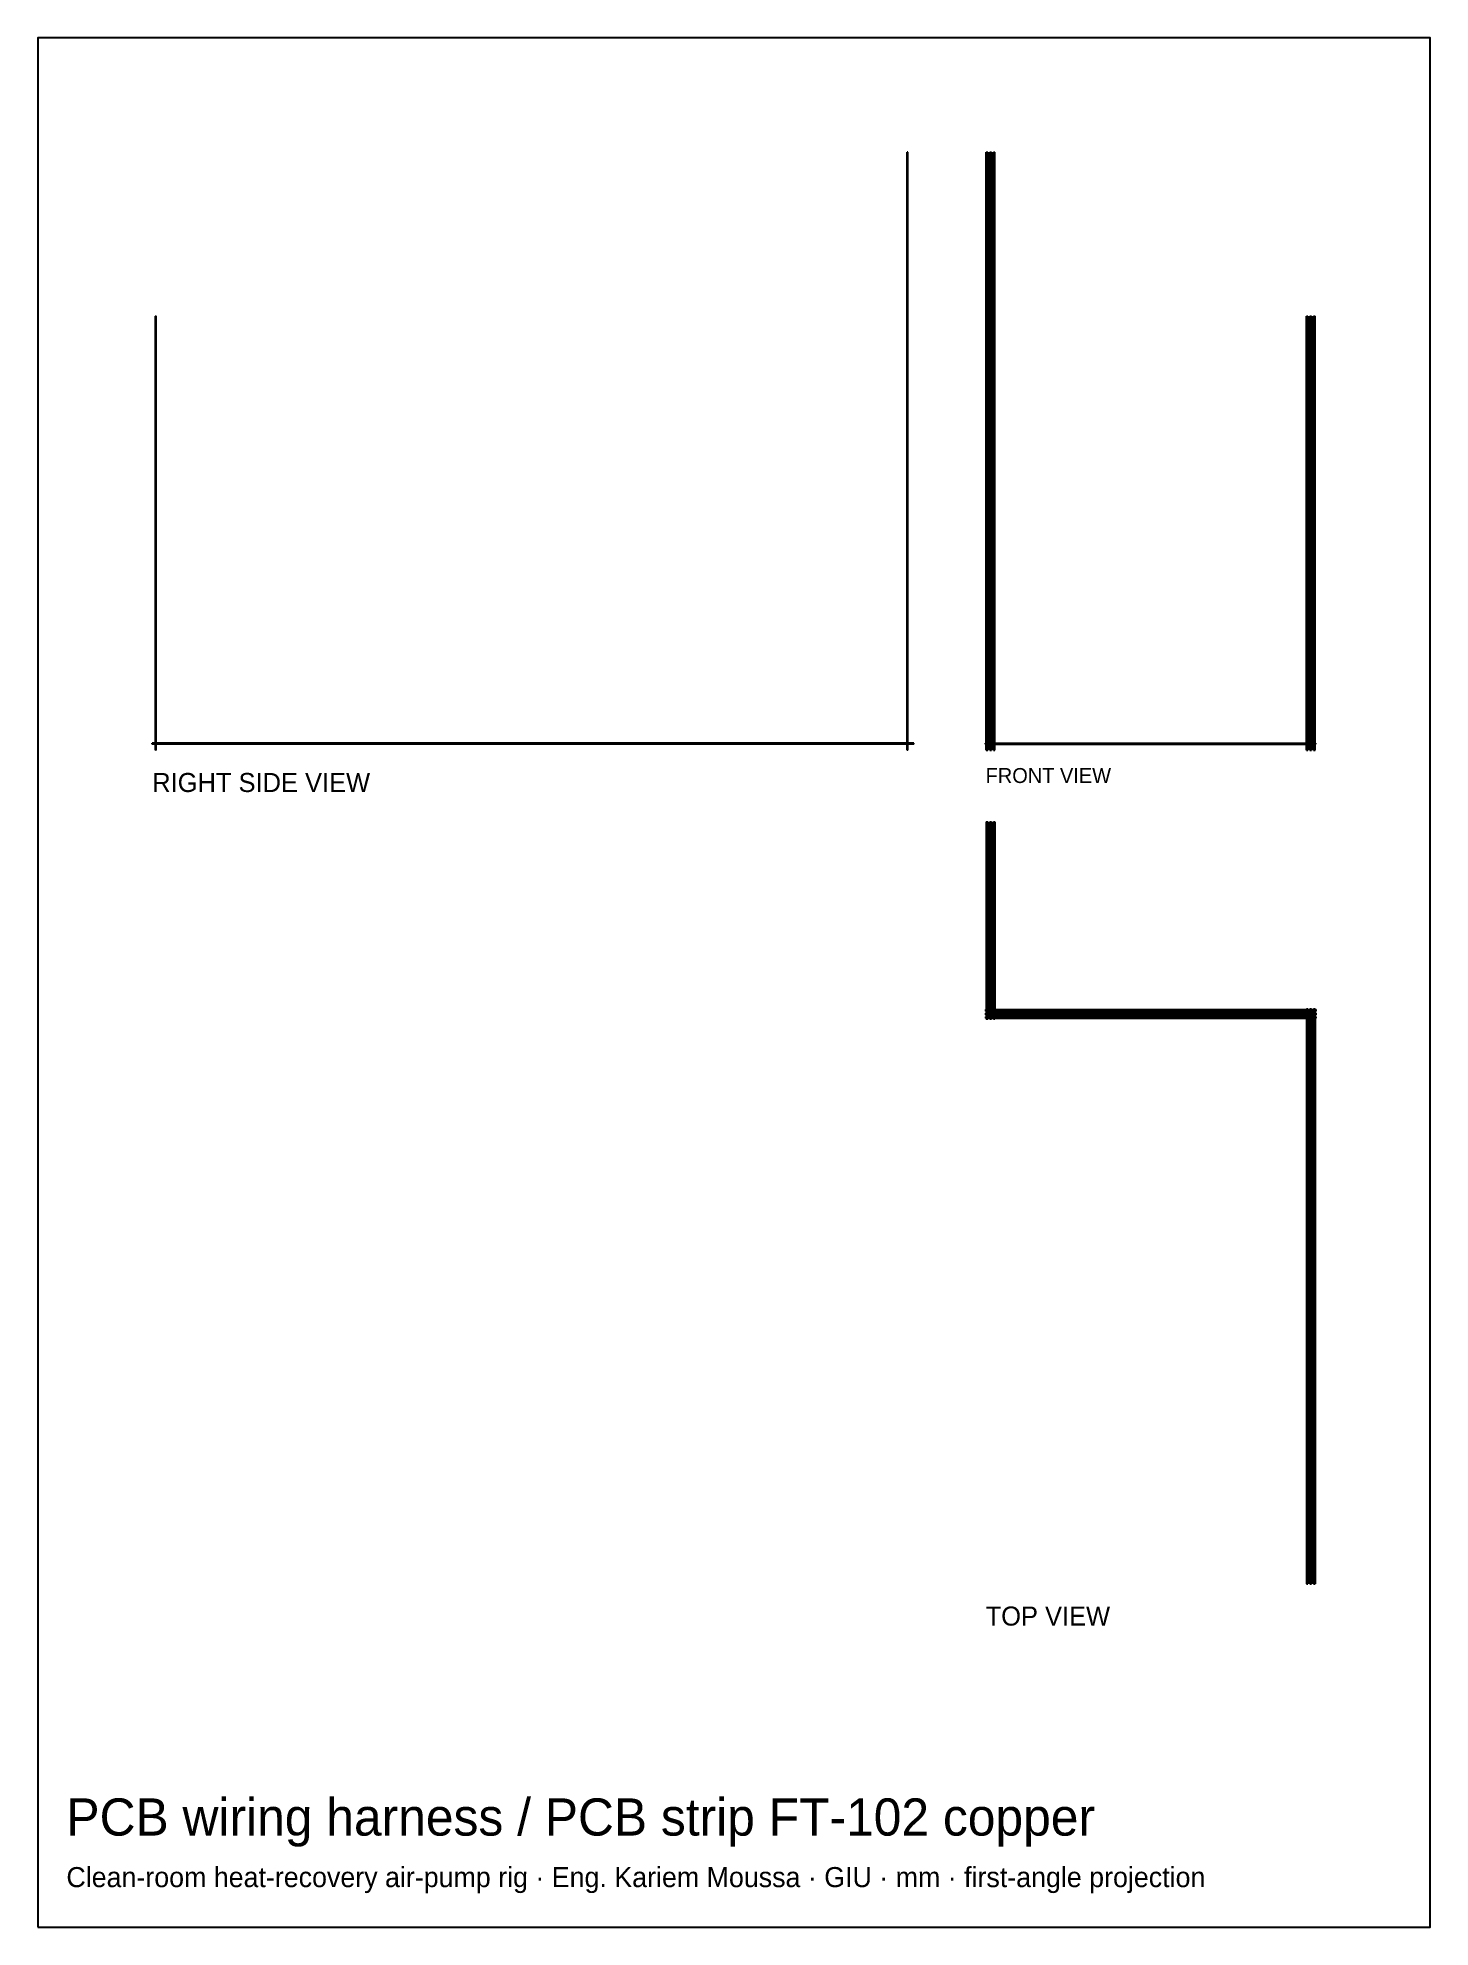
# Model space of a CAD drawing. Header units: millimetres. Extents: x -620 to 9, y -525 to 328.
import ezdxf

# ---------------------------------------------------------------- set-up
doc = ezdxf.new("R2010")
doc.units = ezdxf.units.MM
for name, color, linetype in [('BORDER', 7, 'Continuous'), ('HIDDEN', 8, 'Continuous'), ('TEXT', 5, 'Continuous'), ('VISIBLE', 7, 'Continuous')]:
    doc.layers.add(name, color=color, linetype=linetype)

msp = doc.modelspace()

# ---------------------------------------------------------------- linework, layer by layer
at = {"layer": 'BORDER'}
msp.add_lwpolyline([(-619.9494, -525.2027), (8.9566, -525.2027), (8.9566, 327.9566), (-619.9494, 327.9566)], close=True, dxfattribs=at)
at = {"layer": 'HIDDEN'}
for points in [[(-226.9928, 276.25), (-227.3428, 276.25)], [(-227.3428, 6.31), (-227.3428, 276.25)], [(-226.9928, 276.25), (-227.3428, 276.25)], [(-227.3428, 6.31), (-227.3428, 276.25)], [(-226.9928, 276.25), (-227.3428, 276.25)], [(-227.3428, 6.31), (-227.3428, 276.25)], [(-226.9928, 276.25), (-227.3428, 276.25)], [(-227.3428, 6.31), (-227.3428, 276.25)], [(-226.9928, 276.25), (-227.3428, 276.25)], [(-227.3428, 6.31), (-227.3428, 276.25)], [(-226.9928, 6.31), (-226.9928, 276.25)], [(-226.9928, 6.31), (-226.9928, 276.25)], [(-226.9928, 6.31), (-226.9928, 276.25)], [(-226.9928, 6.31), (-226.9928, 276.25)], [(-226.9928, 6.31), (-226.9928, 276.25)], [(-191.55, 276.25), (-190.85, 276.25)], [(-191.55, 6.31), (-191.55, 276.25)], [(-190.85, 6.31), (-190.85, 276.25)], [(-189.95, 276.25), (-189.25, 276.25)], [(-189.95, 6.31), (-189.95, 276.25)], [(-189.25, 6.31), (-189.25, 276.25)], [(-188.35, 276.25), (-187.65, 276.25)], [(-188.35, 6.31), (-188.35, 276.25)], [(-187.65, 6.31), (-187.65, 276.25)], [(-566.4928, 202.25), (-566.8428, 202.25)], [(-566.8428, 6.31), (-566.8428, 202.25)], [(-566.4928, 202.25), (-566.8428, 202.25)], [(-566.8428, 6.31), (-566.8428, 202.25)], [(-566.4928, 202.25), (-566.8428, 202.25)], [(-566.8428, 6.31), (-566.8428, 202.25)], [(-566.4928, 202.25), (-566.8428, 202.25)], [(-566.8428, 6.31), (-566.8428, 202.25)], [(-566.4928, 202.25), (-566.8428, 202.25)], [(-566.8428, 6.31), (-566.8428, 202.25)], [(-566.4928, 6.31), (-566.4928, 202.25)], [(-566.4928, 6.31), (-566.4928, 202.25)], [(-566.4928, 6.31), (-566.4928, 202.25)], [(-566.4928, 6.31), (-566.4928, 202.25)], [(-566.4928, 6.31), (-566.4928, 202.25)], [(-46.95, 202.25), (-46.25, 202.25)], [(-46.95, 6.31), (-46.95, 202.25)], [(-46.25, 6.31), (-46.25, 202.25)], [(-45.35, 202.25), (-44.65, 202.25)], [(-45.35, 6.31), (-45.35, 202.25)], [(-44.65, 6.31), (-44.65, 202.25)], [(-43.75, 202.25), (-43.05, 202.25)], [(-43.75, 6.31), (-43.75, 202.25)], [(-43.05, 6.31), (-43.05, 202.25)], [(-308.7428, 9.41), (-568.2428, 9.41)], [(-568.2428, 9.06), (-568.2428, 9.41)], [(-308.7428, 9.41), (-568.2428, 9.41)], [(-568.2428, 9.06), (-568.2428, 9.41)], [(-308.7428, 9.41), (-568.2428, 9.41)], [(-568.2428, 9.06), (-568.2428, 9.41)], [(-308.7428, 9.41), (-568.2428, 9.41)], [(-568.2428, 9.06), (-568.2428, 9.41)], [(-308.7428, 9.41), (-568.2428, 9.41)], [(-568.2428, 9.06), (-568.2428, 9.41)], [(-308.7428, 9.06), (-568.2428, 9.06)], [(-308.7428, 9.06), (-568.2428, 9.06)], [(-308.7428, 9.06), (-568.2428, 9.06)], [(-308.7428, 9.06), (-568.2428, 9.06)], [(-308.7428, 9.06), (-568.2428, 9.06)], [(-224.2428, 9.41), (-313.2428, 9.41)], [(-313.2428, 9.06), (-313.2428, 9.41)], [(-224.2428, 9.41), (-313.2428, 9.41)], [(-313.2428, 9.06), (-313.2428, 9.41)], [(-224.2428, 9.41), (-313.2428, 9.41)], [(-313.2428, 9.06), (-313.2428, 9.41)], [(-224.2428, 9.41), (-313.2428, 9.41)], [(-313.2428, 9.06), (-313.2428, 9.41)], [(-308.7428, 9.41), (-313.2428, 9.41)], [(-313.2428, 9.06), (-313.2428, 9.41)], [(-224.2428, 9.41), (-313.2428, 9.41)], [(-313.2428, 9.06), (-313.2428, 9.41)], [(-224.2428, 9.06), (-313.2428, 9.06)], [(-224.2428, 9.06), (-313.2428, 9.06)], [(-224.2428, 9.06), (-313.2428, 9.06)], [(-224.2428, 9.06), (-313.2428, 9.06)], [(-308.7428, 9.06), (-313.2428, 9.06)], [(-224.2428, 9.06), (-313.2428, 9.06)], [(-312.2428, 9.41), (-312.9428, 9.41)], [(-312.9428, 9.06), (-312.9428, 9.41)], [(-312.2428, 9.06), (-312.9428, 9.06)], [(-312.2428, 9.06), (-312.2428, 9.41)], [(-310.6428, 9.41), (-311.3428, 9.41)], [(-311.3428, 9.06), (-311.3428, 9.41)], [(-310.6428, 9.06), (-311.3428, 9.06)], [(-310.6428, 9.06), (-310.6428, 9.41)], [(-309.0428, 9.41), (-309.7428, 9.41)], [(-309.7428, 9.06), (-309.7428, 9.41)], [(-309.0428, 9.06), (-309.7428, 9.06)], [(-309.0428, 9.06), (-309.0428, 9.41)], [(-308.7428, 9.06), (-308.7428, 9.41)], [(-308.7428, 9.06), (-308.7428, 9.41)], [(-308.7428, 9.06), (-308.7428, 9.41)], [(-308.7428, 9.06), (-308.7428, 9.41)], [(-308.7428, 9.06), (-308.7428, 9.41)], [(-224.2428, 9.06), (-224.2428, 9.41)], [(-224.2428, 9.06), (-224.2428, 9.41)], [(-224.2428, 9.06), (-224.2428, 9.41)], [(-224.2428, 9.06), (-224.2428, 9.41)], [(-224.2428, 9.06), (-224.2428, 9.41)], [(-191.85, 9.41), (-42.75, 9.41)], [(-191.85, 9.41), (-42.75, 9.41)], [(-191.85, 9.06), (-191.85, 9.41)], [(-191.85, 9.06), (-191.85, 9.41)], [(-191.85, 9.41), (-42.75, 9.41)], [(-191.85, 9.41), (-42.75, 9.41)], [(-191.85, 9.06), (-191.85, 9.41)], [(-191.85, 9.06), (-191.85, 9.41)], [(-191.85, 9.41), (-42.75, 9.41)], [(-191.85, 9.06), (-191.85, 9.41)], [(-191.85, 9.06), (-42.75, 9.06)], [(-191.85, 9.06), (-42.75, 9.06)], [(-191.85, 9.06), (-42.75, 9.06)], [(-191.85, 9.06), (-42.75, 9.06)], [(-191.85, 9.06), (-42.75, 9.06)], [(-191.55, 9.06), (-191.55, 9.41)], [(-191.55, 9.41), (-190.85, 9.41)], [(-191.55, 9.06), (-191.55, 9.41)], [(-191.55, 9.06), (-190.85, 9.06)], [(-190.85, 9.06), (-190.85, 9.41)], [(-190.85, 9.06), (-190.85, 9.41)], [(-189.95, 9.06), (-189.95, 9.41)], [(-189.95, 9.41), (-189.25, 9.41)], [(-189.95, 9.06), (-189.95, 9.41)], [(-189.95, 9.06), (-189.25, 9.06)], [(-189.25, 9.06), (-189.25, 9.41)], [(-189.25, 9.06), (-189.25, 9.41)], [(-188.35, 9.06), (-188.35, 9.41)], [(-188.35, 9.41), (-187.65, 9.41)], [(-188.35, 9.06), (-188.35, 9.41)], [(-188.35, 9.06), (-187.65, 9.06)], [(-187.65, 9.06), (-187.65, 9.41)], [(-187.65, 9.06), (-187.65, 9.41)], [(-46.95, 9.41), (-46.25, 9.41)], [(-46.95, 9.41), (-46.25, 9.41)], [(-46.95, 9.06), (-46.95, 9.41)], [(-46.95, 9.06), (-46.25, 9.06)], [(-46.95, 9.06), (-46.25, 9.06)], [(-46.25, 9.06), (-46.25, 9.41)], [(-45.35, 9.41), (-44.65, 9.41)], [(-45.35, 9.41), (-44.65, 9.41)], [(-45.35, 9.06), (-45.35, 9.41)], [(-45.35, 9.06), (-44.65, 9.06)], [(-45.35, 9.06), (-44.65, 9.06)], [(-44.65, 9.06), (-44.65, 9.41)], [(-43.75, 9.41), (-43.05, 9.41)], [(-43.75, 9.41), (-43.05, 9.41)], [(-43.75, 9.06), (-43.75, 9.41)], [(-43.75, 9.06), (-43.05, 9.06)], [(-43.75, 9.06), (-43.05, 9.06)], [(-43.05, 9.06), (-43.05, 9.41)], [(-42.75, 9.06), (-42.75, 9.41)], [(-42.75, 9.06), (-42.75, 9.41)], [(-42.75, 9.06), (-42.75, 9.41)], [(-42.75, 9.06), (-42.75, 9.41)], [(-42.75, 9.06), (-42.75, 9.41)], [(-566.4928, 6.31), (-566.8428, 6.31)], [(-566.4928, 6.31), (-566.8428, 6.31)], [(-566.4928, 6.31), (-566.8428, 6.31)], [(-566.4928, 6.31), (-566.8428, 6.31)], [(-566.4928, 6.31), (-566.8428, 6.31)], [(-226.9928, 6.31), (-227.3428, 6.31)], [(-226.9928, 6.31), (-227.3428, 6.31)], [(-226.9928, 6.31), (-227.3428, 6.31)], [(-226.9928, 6.31), (-227.3428, 6.31)], [(-226.9928, 6.31), (-227.3428, 6.31)], [(-191.55, 6.31), (-190.85, 6.31)], [(-189.95, 6.31), (-189.25, 6.31)], [(-188.35, 6.31), (-187.65, 6.31)], [(-46.95, 6.31), (-46.25, 6.31)], [(-45.35, 6.31), (-44.65, 6.31)], [(-43.75, 6.31), (-43.05, 6.31)], [(-191.55, -26.0828), (-190.85, -26.0828)], [(-191.55, -26.0828), (-191.55, -115.0828)], [(-191.55, -28.8328), (-190.85, -28.8328)], [(-191.55, -28.8328), (-191.55, -29.1828)], [(-191.55, -29.1828), (-190.85, -29.1828)], [(-190.85, -26.0828), (-190.85, -115.0828)], [(-190.85, -28.8328), (-190.85, -29.1828)], [(-189.95, -26.0828), (-189.25, -26.0828)], [(-189.95, -26.0828), (-189.95, -115.0828)], [(-189.95, -28.8328), (-189.25, -28.8328)], [(-189.95, -28.8328), (-189.95, -29.1828)], [(-189.95, -29.1828), (-189.25, -29.1828)], [(-189.25, -26.0828), (-189.25, -115.0828)], [(-189.25, -28.8328), (-189.25, -29.1828)], [(-188.35, -26.0828), (-187.65, -26.0828)], [(-188.35, -26.0828), (-188.35, -115.0828)], [(-188.35, -28.8328), (-187.65, -28.8328)], [(-188.35, -28.8328), (-188.35, -29.1828)], [(-188.35, -29.1828), (-187.65, -29.1828)], [(-187.65, -26.0828), (-187.65, -115.0828)], [(-187.65, -28.8328), (-187.65, -29.1828)], [(-191.85, -110.8828), (-42.75, -110.8828)], [(-191.85, -110.8828), (-191.85, -111.5828)], [(-46.95, -110.5828), (-46.25, -110.5828)], [(-46.95, -110.5828), (-46.95, -370.0828)], [(-46.25, -110.5828), (-46.25, -370.0828)], [(-45.35, -110.5828), (-44.65, -110.5828)], [(-45.35, -110.5828), (-45.35, -370.0828)], [(-44.65, -110.5828), (-44.65, -370.0828)], [(-43.75, -110.5828), (-43.05, -110.5828)], [(-43.75, -110.5828), (-43.75, -370.0828)], [(-43.05, -110.5828), (-43.05, -370.0828)], [(-42.75, -110.8828), (-42.75, -111.5828)], [(-191.85, -111.5828), (-42.75, -111.5828)], [(-191.85, -112.4828), (-42.75, -112.4828)], [(-191.85, -112.4828), (-191.85, -113.1828)], [(-191.85, -113.1828), (-42.75, -113.1828)], [(-191.85, -114.0828), (-42.75, -114.0828)], [(-191.85, -114.0828), (-191.85, -114.7828)], [(-191.85, -114.7828), (-42.75, -114.7828)], [(-191.55, -115.0828), (-190.85, -115.0828)], [(-189.95, -115.0828), (-189.25, -115.0828)], [(-188.35, -115.0828), (-187.65, -115.0828)], [(-42.75, -112.4828), (-42.75, -113.1828)], [(-42.75, -114.0828), (-42.75, -114.7828)], [(-46.95, -368.3328), (-46.25, -368.3328)], [(-46.95, -368.3328), (-46.95, -368.6828)], [(-46.95, -368.6828), (-46.25, -368.6828)], [(-46.95, -370.0828), (-46.25, -370.0828)], [(-46.25, -368.3328), (-46.25, -368.6828)], [(-45.35, -368.3328), (-44.65, -368.3328)], [(-45.35, -368.3328), (-45.35, -368.6828)], [(-45.35, -368.6828), (-44.65, -368.6828)], [(-45.35, -370.0828), (-44.65, -370.0828)], [(-44.65, -368.3328), (-44.65, -368.6828)], [(-43.75, -368.3328), (-43.05, -368.3328)], [(-43.75, -368.3328), (-43.75, -368.6828)], [(-43.75, -368.6828), (-43.05, -368.6828)], [(-43.75, -370.0828), (-43.05, -370.0828)], [(-43.05, -368.3328), (-43.05, -368.6828)]]:
    msp.add_lwpolyline(points, dxfattribs=at)
at = {"layer": 'VISIBLE'}
for points in [[(-226.9928, 276.25), (-227.3428, 276.25)], [(-227.3428, 6.31), (-227.3428, 276.25)], [(-226.9928, 6.31), (-226.9928, 276.25)], [(-191.55, 276.25), (-190.85, 276.25)], [(-191.55, 9.41), (-191.55, 276.25)], [(-190.85, 9.41), (-190.85, 276.25)], [(-189.95, 276.25), (-189.25, 276.25)], [(-189.95, 9.41), (-189.95, 276.25)], [(-189.25, 9.41), (-189.25, 276.25)], [(-188.35, 276.25), (-187.65, 276.25)], [(-188.35, 9.41), (-188.35, 276.25)], [(-187.65, 9.41), (-187.65, 276.25)], [(-566.4928, 202.25), (-566.8428, 202.25)], [(-566.8428, 6.31), (-566.8428, 202.25)], [(-566.4928, 6.31), (-566.4928, 202.25)], [(-46.95, 202.25), (-46.25, 202.25)], [(-46.95, 6.31), (-46.95, 202.25)], [(-46.25, 6.31), (-46.25, 202.25)], [(-45.35, 202.25), (-44.65, 202.25)], [(-45.35, 6.31), (-45.35, 202.25)], [(-44.65, 6.31), (-44.65, 202.25)], [(-43.75, 202.25), (-43.05, 202.25)], [(-43.75, 6.31), (-43.75, 202.25)], [(-43.05, 6.31), (-43.05, 202.25)], [(-308.7428, 9.41), (-568.2428, 9.41)], [(-568.2428, 9.06), (-568.2428, 9.41)], [(-308.7428, 9.06), (-568.2428, 9.06)], [(-312.2428, 9.41), (-312.9428, 9.41)], [(-312.9428, 9.06), (-312.9428, 9.41)], [(-312.2428, 9.06), (-312.9428, 9.06)], [(-312.2428, 9.06), (-312.2428, 9.41)], [(-310.6428, 9.41), (-311.3428, 9.41)], [(-311.3428, 9.06), (-311.3428, 9.41)], [(-310.6428, 9.06), (-311.3428, 9.06)], [(-310.6428, 9.06), (-310.6428, 9.41)], [(-309.0428, 9.41), (-309.7428, 9.41)], [(-309.7428, 9.06), (-309.7428, 9.41)], [(-309.0428, 9.06), (-309.7428, 9.06)], [(-309.0428, 9.06), (-309.0428, 9.41)], [(-224.2428, 9.41), (-308.7428, 9.41)], [(-308.7428, 9.06), (-308.7428, 9.41)], [(-224.2428, 9.06), (-308.7428, 9.06)], [(-224.2428, 9.06), (-224.2428, 9.41)], [(-191.85, 9.41), (-46.95, 9.41)], [(-191.85, 9.06), (-191.85, 9.41)], [(-191.85, 9.06), (-46.95, 9.06)], [(-191.55, 9.41), (-190.85, 9.41)], [(-191.55, 9.06), (-191.55, 9.41)], [(-191.55, 6.31), (-191.55, 9.06)], [(-191.55, 9.06), (-190.85, 9.06)], [(-190.85, 9.06), (-190.85, 9.41)], [(-190.85, 6.31), (-190.85, 9.06)], [(-189.95, 9.41), (-189.25, 9.41)], [(-189.95, 9.06), (-189.95, 9.41)], [(-189.95, 6.31), (-189.95, 9.06)], [(-189.95, 9.06), (-189.25, 9.06)], [(-189.25, 9.06), (-189.25, 9.41)], [(-189.25, 6.31), (-189.25, 9.06)], [(-188.35, 9.41), (-187.65, 9.41)], [(-188.35, 9.06), (-188.35, 9.41)], [(-188.35, 6.31), (-188.35, 9.06)], [(-188.35, 9.06), (-187.65, 9.06)], [(-187.65, 9.06), (-187.65, 9.41)], [(-187.65, 6.31), (-187.65, 9.06)], [(-46.95, 9.41), (-46.25, 9.41)], [(-46.95, 9.06), (-46.95, 9.41)], [(-46.95, 9.06), (-46.25, 9.06)], [(-46.25, 9.41), (-45.35, 9.41)], [(-46.25, 9.06), (-46.25, 9.41)], [(-46.25, 9.06), (-45.35, 9.06)], [(-45.35, 9.41), (-44.65, 9.41)], [(-45.35, 9.06), (-45.35, 9.41)], [(-45.35, 9.06), (-44.65, 9.06)], [(-44.65, 9.41), (-43.75, 9.41)], [(-44.65, 9.06), (-44.65, 9.41)], [(-44.65, 9.06), (-43.75, 9.06)], [(-43.75, 9.41), (-43.05, 9.41)], [(-43.75, 9.06), (-43.75, 9.41)], [(-43.75, 9.06), (-43.05, 9.06)], [(-43.05, 9.41), (-42.75, 9.41)], [(-43.05, 9.06), (-43.05, 9.41)], [(-43.05, 9.06), (-42.75, 9.06)], [(-42.75, 9.06), (-42.75, 9.41)], [(-566.4928, 6.31), (-566.8428, 6.31)], [(-226.9928, 6.31), (-227.3428, 6.31)], [(-191.55, 6.31), (-190.85, 6.31)], [(-189.95, 6.31), (-189.25, 6.31)], [(-188.35, 6.31), (-187.65, 6.31)], [(-46.95, 6.31), (-46.25, 6.31)], [(-45.35, 6.31), (-44.65, 6.31)], [(-43.75, 6.31), (-43.05, 6.31)], [(-191.55, -26.0828), (-190.85, -26.0828)], [(-191.55, -26.0828), (-191.55, -115.0828)], [(-191.55, -28.8328), (-190.85, -28.8328)], [(-191.55, -28.8328), (-191.55, -29.1828)], [(-191.55, -29.1828), (-190.85, -29.1828)], [(-190.85, -26.0828), (-190.85, -115.0828)], [(-190.85, -28.8328), (-190.85, -29.1828)], [(-189.95, -26.0828), (-189.25, -26.0828)], [(-189.95, -26.0828), (-189.95, -115.0828)], [(-189.95, -28.8328), (-189.25, -28.8328)], [(-189.95, -28.8328), (-189.95, -29.1828)], [(-189.95, -29.1828), (-189.25, -29.1828)], [(-189.25, -26.0828), (-189.25, -115.0828)], [(-189.25, -28.8328), (-189.25, -29.1828)], [(-188.35, -26.0828), (-187.65, -26.0828)], [(-188.35, -26.0828), (-188.35, -115.0828)], [(-188.35, -28.8328), (-187.65, -28.8328)], [(-188.35, -28.8328), (-188.35, -29.1828)], [(-188.35, -29.1828), (-187.65, -29.1828)], [(-187.65, -26.0828), (-187.65, -115.0828)], [(-187.65, -28.8328), (-187.65, -29.1828)], [(-191.85, -110.8828), (-42.75, -110.8828)], [(-191.85, -110.8828), (-191.85, -111.5828)], [(-46.95, -110.5828), (-46.25, -110.5828)], [(-46.95, -110.5828), (-46.95, -370.0828)], [(-46.25, -110.5828), (-46.25, -370.0828)], [(-45.35, -110.5828), (-44.65, -110.5828)], [(-45.35, -110.5828), (-45.35, -370.0828)], [(-44.65, -110.5828), (-44.65, -370.0828)], [(-43.75, -110.5828), (-43.05, -110.5828)], [(-43.75, -110.5828), (-43.75, -370.0828)], [(-43.05, -110.5828), (-43.05, -370.0828)], [(-42.75, -110.8828), (-42.75, -111.5828)], [(-191.85, -111.5828), (-42.75, -111.5828)], [(-191.85, -112.4828), (-42.75, -112.4828)], [(-191.85, -112.4828), (-191.85, -113.1828)], [(-191.85, -113.1828), (-42.75, -113.1828)], [(-191.85, -114.0828), (-42.75, -114.0828)], [(-191.85, -114.0828), (-191.85, -114.7828)], [(-191.85, -114.7828), (-42.75, -114.7828)], [(-191.55, -115.0828), (-190.85, -115.0828)], [(-189.95, -115.0828), (-189.25, -115.0828)], [(-188.35, -115.0828), (-187.65, -115.0828)], [(-42.75, -112.4828), (-42.75, -113.1828)], [(-42.75, -114.0828), (-42.75, -114.7828)], [(-46.95, -368.3328), (-46.25, -368.3328)], [(-46.95, -368.3328), (-46.95, -368.6828)], [(-46.95, -368.6828), (-46.25, -368.6828)], [(-46.95, -370.0828), (-46.25, -370.0828)], [(-46.25, -368.3328), (-46.25, -368.6828)], [(-45.35, -368.3328), (-44.65, -368.3328)], [(-45.35, -368.3328), (-45.35, -368.6828)], [(-45.35, -368.6828), (-44.65, -368.6828)], [(-45.35, -370.0828), (-44.65, -370.0828)], [(-44.65, -368.3328), (-44.65, -368.6828)], [(-43.75, -368.3328), (-43.05, -368.3328)], [(-43.75, -368.3328), (-43.75, -368.6828)], [(-43.75, -368.6828), (-43.05, -368.6828)], [(-43.75, -370.0828), (-43.05, -370.0828)], [(-43.05, -368.3328), (-43.05, -368.6828)]]:
    msp.add_lwpolyline(points, dxfattribs=at)

# ---------------------------------------------------------------- texts
at = {"layer": 'TEXT'}
for s, height, p in [('RIGHT SIDE VIEW', 8.6, (-568.2428, -12.61)), ('FRONT VIEW', 6.7485, (-191.85, -8.5367)), ('TOP VIEW', 8.6, (-191.85, -389.0028)), ('PCB wiring harness / PCB strip FT-102 copper', 16.804653, (-607.0228, -483.8374)), ('Clean-room heat-recovery air-pump rig · Eng. Kariem Moussa · GIU · mm · first-angle projection', 9.048659, (-607.0228, -507.1054))]:
    msp.add_text(s, height=height, dxfattribs=at).set_placement(p)

doc.saveas('drawing.dxf')
